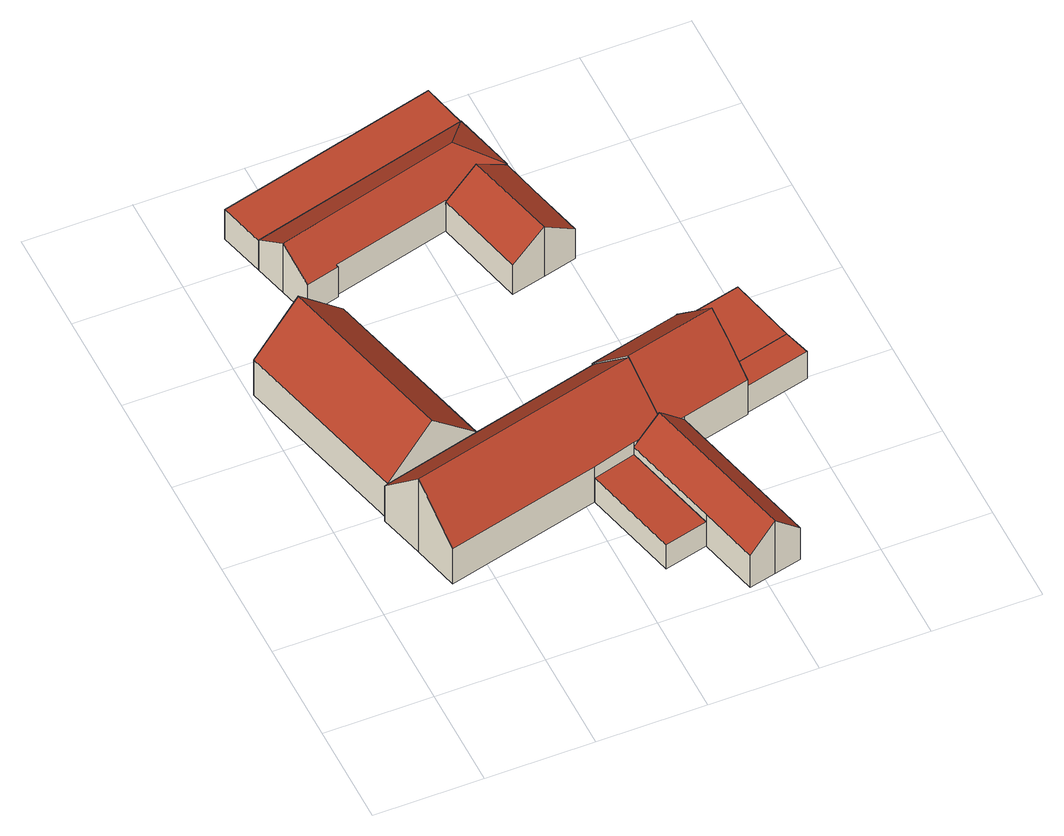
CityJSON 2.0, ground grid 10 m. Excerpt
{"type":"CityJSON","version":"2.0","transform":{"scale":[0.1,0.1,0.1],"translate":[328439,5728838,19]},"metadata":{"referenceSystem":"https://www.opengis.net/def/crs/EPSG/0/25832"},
"CityObjects":{
"building1":{"type":"Building","attributes":{"Geometrietyp2DReferenz":"3000","Gemeindeschluessel":"05170048","function":"31001_2720","roofType":"3100","measuredHeight":8.78},"address":[{"country":"Germany","locality":"Wesel","thoroughfareNumber":"30","thoroughfareName":"Schüttwich"}],"geometry":[{"type":"Solid","lod":"2","boundaries":[[[[0,1,2,3]],[[4,5,1,0]],[[6,7,5,4]],[[3,2,7,6]],[[0,8,4]],[[6,9,3]],[[3,9,8,0]],[[4,8,9,6]],[[1,5,7,2]]]],"semantics":{"surfaces":[{"type":"WallSurface"},{"type":"RoofSurface"},{"type":"GroundSurface"}],"values":[[0,0,0,0,0,0,1,1,2]]}}]},
"building2":{"type":"Building","attributes":{"Geometrietyp2DReferenz":"3000","Gemeindeschluessel":"05170048","function":"31001_2720","roofType":"3100","measuredHeight":8.78},"address":[{"country":"Germany","locality":"Wesel","thoroughfareNumber":"30","thoroughfareName":"Schüttwich"}],"geometry":[{"type":"Solid","lod":"2","boundaries":[[[[10,11,12,13]],[[14,15,11,10]],[[16,17,15,14]],[[18,19,17,16]],[[4,5,19,18]],[[0,1,5,4]],[[20,21,1,0]],[[22,23,21,20]],[[24,25,23,22]],[[13,12,25,24]],[[20,0,4,18,16,22]],[[14,10,13,24,22,16]],[[11,15,17,19,5,1,21,23,25,12]]]],"semantics":{"surfaces":[{"type":"WallSurface"},{"type":"RoofSurface"},{"type":"GroundSurface"}],"values":[[0,0,0,0,0,0,0,0,0,0,1,1,2]]}}]},
"building3":{"type":"Building","attributes":{"Geometrietyp2DReferenz":"3000","Gemeindeschluessel":"05170048","function":"31001_2720","roofType":"1000","measuredHeight":2.85},"address":[{"country":"Germany","locality":"Wesel","thoroughfareNumber":"30","thoroughfareName":"Schüttwich"}],"geometry":[{"type":"Solid","lod":"2","boundaries":[[[[26,27,12,28]],[[29,30,27,26]],[[31,11,30,29]],[[28,12,11,31]],[[29,26,28,31]],[[27,30,11,12]]]],"semantics":{"surfaces":[{"type":"WallSurface"},{"type":"RoofSurface"},{"type":"GroundSurface"}],"values":[[0,0,0,0,1,2]]}}]},
"building4":{"type":"Building","attributes":{"Geometrietyp2DReferenz":"3000","Gemeindeschluessel":"05170048","function":"31001_2720","roofType":"3100","measuredHeight":6.31},"address":[{"country":"Germany","locality":"Wesel","thoroughfareNumber":"30","thoroughfareName":"Schüttwich"}],"geometry":[{"type":"Solid","lod":"2","boundaries":[[[[32,12,27,33]],[[34,35,12,32]],[[36,25,35,34]],[[37,38,25,36]],[[39,40,38,37]],[[41,42,40,39]],[[43,44,42,41]],[[33,27,44,43]],[[32,33,43,41,34]],[[39,37,36,34,41]],[[12,35,25,38,40,42,44,27]]]],"semantics":{"surfaces":[{"type":"WallSurface"},{"type":"RoofSurface"},{"type":"GroundSurface"}],"values":[[0,0,0,0,0,0,0,0,1,1,2]]}}]},
"building5":{"type":"Building","attributes":{"Geometrietyp2DReferenz":"3000","Gemeindeschluessel":"05170048","function":"31001_2720","roofType":"1000","measuredHeight":3.44},"address":[{"country":"Germany","locality":"Wesel","thoroughfareNumber":"30a","thoroughfareName":"Schüttwich"}],"geometry":[{"type":"Solid","lod":"2","boundaries":[[[[45,46,47,48]],[[49,50,46,45]],[[51,52,50,49]],[[48,47,52,51]],[[49,45,48,51]],[[46,50,52,47]]]],"semantics":{"surfaces":[{"type":"WallSurface"},{"type":"RoofSurface"},{"type":"GroundSurface"}],"values":[[0,0,0,0,1,2]]}}]},
"building6":{"type":"Building","attributes":{"Gemeindeschluessel":"05170048","Geometrietyp2DReferenz":"3000","function":"31001_1210"},"address":[{"country":"Germany","locality":"Wesel","thoroughfareNumber":"30a","thoroughfareName":"Schüttwich"}],"children":["building6-1","building6-2"]},
"building6-1":{"type":"BuildingPart","attributes":{"roofType":"5000","measuredHeight":5.83},"parents":["building6"],"geometry":[{"type":"MultiSurface","lod":"2","boundaries":[[[53,54,55]],[[56,57,54,53]],[[58,59,57,56]],[[60,61,59,58]],[[62,63,61,60]],[[64,52,63,62]],[[65,50,52,64]],[[66,67,50,65]],[[62,60,58,56,53,55,66,68]],[[66,65,68]],[[65,64,62,68]],[[57,59,61,63,52,50,67,54]],[[66,69,70]],[[71,55,72]],[[73,71,72,54,74]],[[70,69,73,74,67]]],"semantics":{"surfaces":[{"type":"WallSurface"},{"type":"RoofSurface"},{"type":"GroundSurface"},{"type":"ClosureSurface"}],"values":[0,0,0,0,0,0,0,0,1,1,1,2,0,0,3,3]}}]},
"building6-2":{"type":"BuildingPart","attributes":{"roofType":"3100","measuredHeight":5.85},"parents":["building6"],"geometry":[{"type":"MultiSurface","lod":"2","boundaries":[[[75,76,77,78]],[[72,54,76,75]],[[79,80,67,70]],[[81,82,80,79]],[[78,77,82,81]],[[72,75,78,83]],[[81,79,70,83,78]],[[76,54,74,67,80,82,77]],[[83,73,71]],[[71,73,74,54,72]],[[83,69,73]],[[67,74,73,69,70]]],"semantics":{"surfaces":[{"type":"WallSurface"},{"type":"RoofSurface"},{"type":"GroundSurface"},{"type":"ClosureSurface"}],"values":[0,0,0,0,0,1,1,2,0,3,0,3]}}]},
"building7":{"type":"Building","attributes":{"Geometrietyp2DReferenz":"3000","Gemeindeschluessel":"05170048","function":"31001_1210","roofType":"3100","measuredHeight":8.89},"address":[{"country":"Germany","locality":"Wesel","thoroughfareNumber":"30","thoroughfareName":"Schüttwich"}],"geometry":[{"type":"Solid","lod":"2","boundaries":[[[[84,25,38,85]],[[86,87,25,84]],[[88,21,87,86]],[[89,90,21,88]],[[91,92,90,89]],[[93,94,92,91]],[[95,96,94,93]],[[97,98,96,95]],[[99,100,98,97]],[[85,38,100,99]],[[84,85,99,97,95,86]],[[93,91,89,88,86,95]],[[25,87,21,90,92,94,96,98,100,38]]]],"semantics":{"surfaces":[{"type":"WallSurface"},{"type":"RoofSurface"},{"type":"GroundSurface"}],"values":[[0,0,0,0,0,0,0,0,0,0,1,1,2]]}}]},
"building8":{"type":"Building","attributes":{"Geometrietyp2DReferenz":"3000","Gemeindeschluessel":"05170048","function":"51009_1610","roofType":"1000","measuredHeight":3.17},"geometry":[{"type":"Solid","lod":"2","boundaries":[[[[101,102,103,104]],[[105,106,102,101]],[[107,108,106,105]],[[104,103,108,107]],[[105,101,104,107]],[[102,106,108,103]]]],"semantics":{"surfaces":[{"type":"WallSurface"},{"type":"RoofSurface"},{"type":"GroundSurface"}],"values":[[0,0,0,0,1,2]]}}]},
"building9":{"type":"Building","attributes":{"Geometrietyp2DReferenz":"3000","Gemeindeschluessel":"05170048","function":"31001_1210","roofType":"1000","measuredHeight":3.25},"address":[{"country":"Germany","locality":"Wesel","thoroughfareNumber":"30","thoroughfareName":"Schüttwich"}],"geometry":[{"type":"Solid","lod":"2","boundaries":[[[[104,109,110,111]],[[107,112,109,104]],[[113,114,112,107]],[[111,110,114,113]],[[107,104,111,113]],[[109,112,114,110]]]],"semantics":{"surfaces":[{"type":"WallSurface"},{"type":"RoofSurface"},{"type":"GroundSurface"}],"values":[[0,0,0,0,1,2]]}}]}
},
"vertices":[
[136,218,52],[136,218,10],[93,388,10],[93,388,52],[46,195,52],[46,195,10],[3,366,52],[3,366,10],[91,206,98],[48,377,98],
[208,143,52],[208,143,10],[248,154,10],[248,154,53],[65,107,52],[65,107,10],[54,151,98],[54,151,10],[43,194,52],[43,194,10],[255,248,52],[255,248,10],[266,204,98],[266,204,10],[278,161,52],[278,161,10],
[271,61,39],[271,61,10],[248,154,39],[231,51,39],[231,51,10],[208,143,39],
[248,154,48],[271,61,48],[273,159,73],[273,159,10],[278,161,68],[298,165,48],[298,165,10],[335,16,48],[335,16,10],[310,10,73],[310,10,10],[285,4,48],[285,4,10],
[259,588,44],[259,588,9],[53,535,9],[53,535,44],[269,545,44],[269,545,9],[64,492,44],[64,492,9],
[221,469,46],[221,469,9],[221,469,45],[110,440,46],[110,440,9],[111,438,45],[111,438,9],[80,430,45],[80,430,9],[72,461,68],[72,461,9],[64,492,45],[269,545,45],[284,486,45],[284,486,9],[244,507,68],[283,486,45],[284,486,44],[222,469,45],[221,469,44],[252,477,45],[252,477,9],
[242,382,44],[242,382,9],[274,390,9],[274,390,68],[292,452,44],[292,452,9],[305,398,44],[305,398,9],[252,477,68],
[278,161,51],[298,165,51],[266,205,99],[266,205,10],[255,248,53],[254,250,51],[254,250,10],[338,271,51],[338,271,10],[339,270,53],[339,270,10],[350,226,99],[350,226,10],[356,206,78],[356,206,10],[362,181,51],[362,181,10],
[422,196,44],[422,196,12],[415,221,12],[415,221,44],[362,181,44],[362,181,12],[356,206,44],[356,206,12],
[415,221,11],[400,285,11],[400,285,44],[356,206,11],[339,270,44],[339,270,11]
]}
